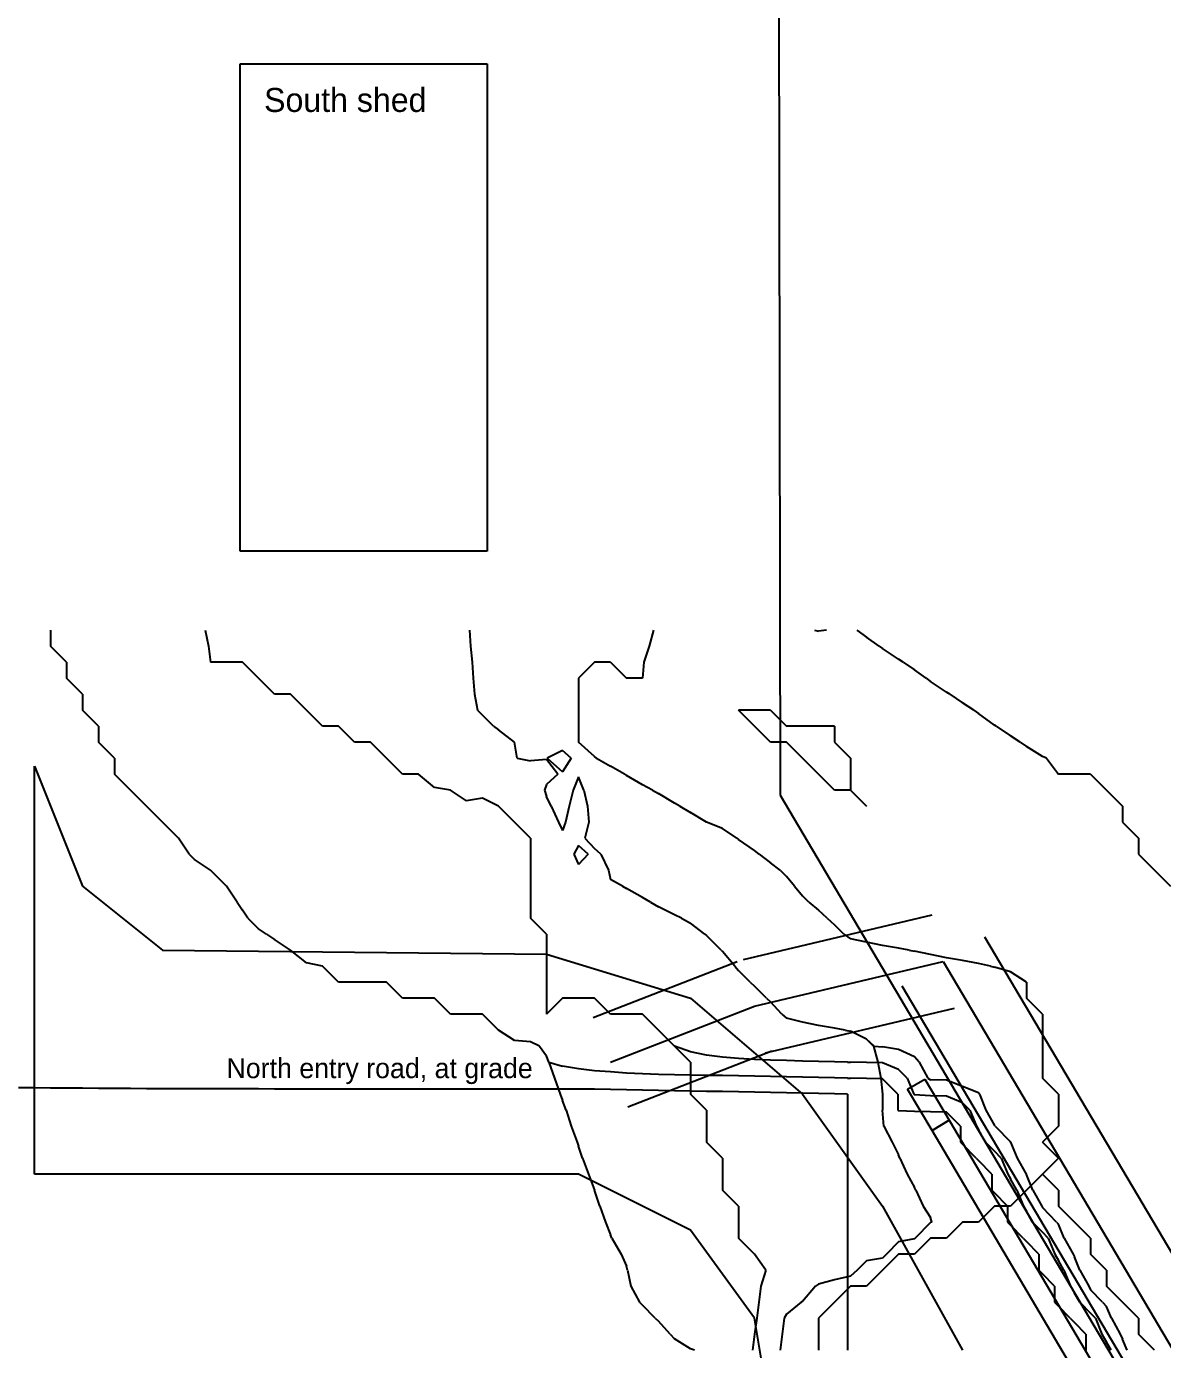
# Model space of a CAD drawing. Header units: feet. Extents: x 70 to 1025, y -1570 to -26.
# Drawn here: x 515 to 657, y -469.9 to -304.5 of the extents above; entities that cross this region are included whole.
import ezdxf

# ---------------------------------------------------------------- set-up
doc = ezdxf.new("R2010")
doc.units = ezdxf.units.FT
for name, color, linetype in [('BLDG-EXIST', 8, 'CONTINUOUS'), ('GRADE-FINISHED', 5, 'CONTINUOUS'), ('PROPERTY', 1, 'CONTINUOUS'), ('ROAD', 252, 'CONTINUOUS'), ('TOPO-EXIST', 8, 'CONTINUOUS'), ('WALL-ECOBLOCK', 6, 'CONTINUOUS')]:
    doc.layers.add(name, color=color, linetype=linetype)

msp = doc.modelspace()

# ---------------------------------------------------------------- linework, layer by layer
at = {"layer": 'BLDG-EXIST'}
for p, q in [((541.7, -309.2), (572.6, -309.2)), ((541.7, -370.1), (541.7, -309.2)), ((572.6, -309.2), (572.6, -370.1)), ((572.6, -370.1), (541.7, -370.1))]:
    msp.add_line(p, q, dxfattribs=at)
at = {"layer": 'GRADE-FINISHED'}
for p, q in [((518, -380, 2598), (518, -382, 2598)), ((537.316, -380, 2599), (537.761, -382, 2599)), ((570.375, -380, 2600), (570.5, -382, 2600)), ((593.368, -380, 2601), (592.833, -382, 2601)), ((613.5, -380, 2601), (614, -380.111, 2601)), ((615, -380, 2601), (614, -380.111, 2601)), ((618.8, -380, 2601), (620, -380.857, 2601)), ((518, -382, 2598), (518, -382, 2598)), ((520, -384, 2598), (518, -382, 2598)), ((537.761, -382, 2599), (538, -384, 2599)), ((570.5, -382, 2600), (570.706, -384, 2600)), ((592.833, -382, 2601), (592.182, -384, 2601)), ((621.6, -382, 2601), (620, -380.857, 2601)), ((621.6, -382, 2601), (622, -382.267, 2601)), ((624, -383.6, 2601), (622, -382.267, 2601)), ((624.6, -384, 2601), (624, -383.6, 2601)), ((520, -384, 2598), (520, -386, 2598)), ((538, -384, 2599), (538, -384, 2599)), ((540, -384, 2599), (538, -384, 2599)), ((542, -384, 2599), (540, -384, 2599)), ((544, -386, 2599), (542, -384, 2599)), ((570.706, -384, 2600), (570.824, -386, 2600)), ((586, -384, 2601), (584, -386, 2601)), ((586, -384, 2601), (586, -384, 2601)), ((588, -384, 2601), (586, -384, 2601)), ((588, -384, 2601), (588, -384, 2601)), ((588, -384, 2601), (590, -386, 2601)), ((592.182, -384, 2601), (592, -386, 2601)), ((624.6, -384, 2601), (626, -384.933, 2601)), ((627.455, -386, 2601), (626, -384.933, 2601)), ((520, -386, 2598), (520, -386, 2598)), ((522, -388, 2598), (520, -386, 2598)), ((544, -386, 2599), (544, -386, 2599)), ((546, -388, 2599), (544, -386, 2599)), ((570.824, -386, 2600), (571, -388, 2600)), ((584, -386, 2601), (584, -386, 2601)), ((584, -386, 2601), (584, -388, 2601)), ((592, -386, 2601), (590, -386, 2601)), ((627.455, -386, 2601), (628, -386.4, 2601)), ((630, -387.733, 2601), (628, -386.4, 2601)), ((522, -388, 2598), (522, -390, 2598)), ((546, -388, 2599), (546, -388, 2599)), ((548, -388, 2599), (546, -388, 2599)), ((550, -390, 2599), (548, -388, 2599)), ((571, -388, 2600), (571.385, -390, 2600)), ((584, -388, 2601), (584, -390, 2601)), ((630.4, -388, 2601), (630, -387.733, 2601)), ((630.4, -388, 2601), (632, -389.067, 2601)), ((522, -390, 2598), (522, -390, 2598)), ((524, -392, 2598), (522, -390, 2598)), ((550, -390, 2599), (550, -390, 2599)), ((552, -392, 2599), (550, -390, 2599)), ((571.385, -390, 2600), (572, -390.615, 2600)), ((584, -390, 2601), (584, -392, 2601)), ((604, -390, 2602), (604, -390, 2602)), ((606, -390, 2602), (604, -390, 2602)), ((604, -390, 2602), (604, -390, 2602)), ((606, -392, 2602), (604, -390, 2602)), ((608, -390, 2602), (606, -390, 2602)), ((608, -390, 2602), (608, -390, 2602)), ((608, -390, 2602), (610, -392, 2602)), ((633.4, -390, 2601), (632, -389.067, 2601)), ((633.4, -390, 2601), (634, -390.4, 2601)), ((524, -392, 2598), (524, -394, 2598)), ((552, -392, 2599), (552, -392, 2599)), ((554, -392, 2599), (552, -392, 2599)), ((556, -394, 2599), (554, -392, 2599)), ((573.385, -392, 2600), (572, -390.615, 2600)), ((573.385, -392, 2600), (574, -392.444, 2600)), ((584, -392, 2601), (584, -394, 2601)), ((606, -392, 2602), (606, -392, 2602)), ((608, -394, 2602), (606, -392, 2602)), ((612, -392, 2602), (610, -392, 2602)), ((614, -392, 2602), (612, -392, 2602)), ((616, -392, 2602), (614, -392, 2602)), ((616, -392, 2602), (616, -392, 2602)), ((616, -392, 2602), (616, -394, 2602)), ((636, -391.857, 2601), (634, -390.4, 2601)), ((636.2, -392, 2601), (636, -391.857, 2601)), ((636.2, -392, 2601), (638, -393.2, 2601)), ((576, -394, 2600), (574, -392.444, 2600)), ((639.2, -394, 2601), (638, -393.2, 2601)), ((524, -394, 2598), (524, -394, 2598)), ((526, -396, 2598), (524, -394, 2598)), ((556, -394, 2599), (556, -394, 2599)), ((558, -394, 2599), (556, -394, 2599)), ((560, -396, 2599), (558, -394, 2599)), ((576, -394, 2600), (576, -394, 2600)), ((576.333, -396, 2600), (576, -394, 2600)), ((582, -395.017, 2600), (580.067, -396, 2600)), ((583.094, -396, 2600), (582, -395.017, 2600)), ((584, -394, 2601), (584, -394, 2601)), ((586, -395.778, 2601), (584, -394, 2601)), ((608, -394, 2602), (608, -394, 2602)), ((610, -394, 2602), (608, -394, 2602)), ((612, -396, 2602), (610, -394, 2602)), ((616, -394, 2602), (618, -396, 2602)), ((639.2, -394, 2601), (640, -394.533, 2601)), ((642, -395.8, 2601), (640, -394.533, 2601)), ((526, -396, 2598), (526, -398, 2598)), ((560, -396, 2599), (560, -396, 2599)), ((562, -398, 2599), (560, -396, 2599)), ((576.333, -396, 2600), (578, -396.308, 2600)), ((580, -396.148, 2600), (578, -396.308, 2600)), ((581.429, -398, 2600), (580, -396.148, 2600)), ((580.067, -396, 2600), (582, -397.706, 2600)), ((583.094, -396, 2600), (582, -397.706, 2600)), ((586.25, -396, 2601), (586, -395.778, 2601)), ((586.25, -396, 2601), (588, -397, 2601)), ((612, -396, 2602), (612, -396, 2602)), ((614, -398, 2602), (612, -396, 2602)), ((618, -396, 2602), (618, -396, 2602)), ((618, -396, 2602), (618, -398, 2602)), ((642.5, -396, 2601), (642, -395.8, 2601)), ((642.5, -396, 2601), (644, -398, 2601)), ((526, -398, 2598), (526, -398, 2598)), ((528, -400, 2598), (526, -398, 2598)), ((562, -398, 2599), (562, -398, 2599)), ((564, -398, 2599), (562, -398, 2599)), ((566, -399.667, 2599), (564, -398, 2599)), ((581.429, -398, 2600), (580, -399.282, 2600)), ((584, -398.341, 2600), (583.333, -400, 2600)), ((584.648, -400, 2600), (584, -398.341, 2600)), ((589.75, -398, 2601), (588, -397, 2601)), ((589.75, -398, 2601), (590, -398.143, 2601)), ((592, -399.333, 2601), (590, -398.143, 2601)), ((614, -398, 2602), (614, -398, 2602)), ((616, -400, 2602), (614, -398, 2602)), ((618, -398, 2602), (618, -400, 2602)), ((646, -398, 2601), (644, -398, 2601)), ((648, -398, 2601), (646, -398, 2601)), ((648, -398, 2601), (648, -398, 2601)), ((648, -398, 2601), (650, -400, 2601)), ((528, -400, 2598), (528, -400, 2598)), ((530, -402, 2598), (528, -400, 2598)), ((568, -400, 2599), (566, -399.667, 2599)), ((568, -400, 2599), (568, -400, 2599)), ((570, -401.333, 2599), (568, -400, 2599)), ((580, -399.282, 2600), (579.754, -400, 2600)), ((579.754, -400, 2600), (580, -400.8, 2600)), ((583.333, -400, 2600), (582.822, -402, 2600)), ((584.648, -400, 2600), (585.143, -402, 2600)), ((593.25, -400, 2601), (592, -399.333, 2601)), ((593.25, -400, 2601), (594, -400.429, 2601)), ((616, -400, 2602), (616, -400, 2602)), ((618, -400, 2602), (616, -400, 2602)), ((618, -400, 2602), (620, -402, 2602)), ((620, -402, 2602), (618, -400, 2602)), ((650, -400, 2601), (650, -400, 2601)), ((650, -400, 2601), (652, -402, 2601)), ((572, -401, 2599), (570, -401.333, 2599)), ((574, -402, 2599), (572, -401, 2599)), ((580.568, -402, 2600), (580, -400.8, 2600)), ((596, -401.6, 2601), (594, -400.429, 2601)), ((596.667, -402, 2601), (596, -401.6, 2601)), ((530, -402, 2598), (530, -402, 2598)), ((532, -404, 2598), (530, -402, 2598)), ((574, -402, 2599), (574, -402, 2599)), ((576, -404, 2599), (574, -402, 2599)), ((580.568, -402, 2600), (581.514, -404, 2600)), ((582.822, -402, 2600), (582.383, -404, 2600)), ((585.143, -402, 2600), (585.288, -404, 2600)), ((596.667, -402, 2601), (598, -402.8, 2601)), ((600, -404, 2601), (598, -402.8, 2601)), ((620, -402, 2602), (620, -402, 2602)), ((620, -402, 2602), (620, -402, 2602)), ((620, -402, 2602), (620, -402, 2602)), ((652, -402, 2601), (652, -402, 2601)), ((652, -402, 2601), (652, -404, 2601)), ((532, -404, 2598), (532, -404, 2598)), ((534, -406, 2598), (532, -404, 2598)), ((576, -404, 2599), (576, -404, 2599)), ((578, -406, 2599), (576, -404, 2599)), ((581.514, -404, 2600), (582, -405.029, 2600)), ((582.383, -404, 2600), (582, -405.029, 2600)), ((585.288, -404, 2600), (584.8, -406, 2600)), ((600, -404, 2601), (600, -404, 2601)), ((602, -404.8, 2601), (600, -404, 2601)), ((603.8, -406, 2601), (602, -404.8, 2601)), ((652, -404, 2601), (654, -406, 2601)), ((534, -406, 2598), (534, -406, 2598)), ((535.333, -408, 2598), (534, -406, 2598)), ((578, -406, 2599), (578, -408, 2599)), ((584, -406.9, 2600), (583.397, -408, 2600)), ((585.189, -408, 2600), (584, -406.9, 2600)), ((584.8, -406, 2600), (586, -407.286, 2600)), ((603.8, -406, 2601), (604, -406.143, 2601)), ((606, -407.538, 2601), (604, -406.143, 2601)), ((654, -406, 2601), (654, -406, 2601)), ((654, -406, 2601), (654, -408, 2601)), ((535.333, -408, 2598), (536, -408.667, 2598)), ((578, -408, 2599), (578, -410, 2599)), ((583.397, -408, 2600), (584, -409.294, 2600)), ((585.189, -408, 2600), (584, -409.294, 2600)), ((586.811, -408, 2600), (586, -407.286, 2600)), ((586.811, -408, 2600), (587.75, -410, 2600)), ((606.6, -408, 2601), (606, -407.538, 2601)), ((606.6, -408, 2601), (608, -409.077, 2601)), ((654, -408, 2601), (656, -410, 2601)), ((538, -410, 2598), (536, -408.667, 2598)), ((538, -410, 2598), (538, -410, 2598)), ((540, -412, 2598), (538, -410, 2598)), ((578, -410, 2599), (578, -412, 2599)), ((587.75, -410, 2600), (588, -411.143, 2600)), ((609.2, -410, 2601), (608, -409.077, 2601)), ((609.2, -410, 2601), (610, -410.8, 2601)), ((656, -410, 2601), (656, -410, 2601)), ((656, -410, 2601), (658, -412, 2601)), ((589.5, -412, 2600), (588, -411.143, 2600)), ((611, -412, 2601), (610, -410.8, 2601)), ((540, -412, 2598), (540, -412, 2598)), ((541.333, -414, 2598), (540, -412, 2598)), ((578, -412, 2599), (578, -414, 2599)), ((589.5, -412, 2600), (590, -412.286, 2600)), ((592, -413.429, 2600), (590, -412.286, 2600)), ((593, -414, 2600), (592, -413.429, 2600)), ((611, -412, 2601), (612, -413.2, 2601)), ((612.8, -414, 2601), (612, -413.2, 2601)), ((541.333, -414, 2598), (542, -415, 2598)), ((542.667, -416, 2598), (542, -415, 2598)), ((578, -414, 2599), (578, -416, 2599)), ((593, -414, 2600), (594, -414.571, 2600)), ((596, -415.6, 2600), (594, -414.571, 2600)), ((612.8, -414, 2601), (614, -415, 2601)), ((615.091, -416, 2601), (614, -415, 2601)), ((542.667, -416, 2598), (544, -417.333, 2598)), ((578, -416, 2599), (578, -416, 2599)), ((580, -418, 2599), (578, -416, 2599)), ((596.857, -416, 2600), (596, -415.6, 2600)), ((596.857, -416, 2600), (598, -416.615, 2600)), ((599.8, -418, 2600), (598, -416.615, 2600)), ((615.091, -416, 2601), (616, -416.833, 2601)), ((617.167, -418, 2601), (616, -416.833, 2601)), ((545, -418, 2598), (544, -417.333, 2598)), ((545, -418, 2598), (546, -418.667, 2598)), ((580, -418, 2599), (580, -420, 2599)), ((599.8, -418, 2600), (600, -418.154, 2600)), ((601.846, -420, 2600), (600, -418.154, 2600)), ((617.167, -418, 2601), (618, -418.588, 2601)), ((548, -420, 2598), (546, -418.667, 2598)), ((548, -420, 2598), (548, -420, 2598)), ((550, -421.6, 2598), (548, -420, 2598)), ((580, -420, 2599), (580, -422, 2599)), ((601.846, -420, 2600), (602, -420.182, 2600)), ((620, -419, 2601), (618, -418.588, 2601)), ((622, -419.412, 2601), (620, -419, 2601)), ((624, -419.765, 2601), (622, -419.412, 2601)), ((625.333, -420, 2601), (624, -419.765, 2601)), ((625.333, -420, 2601), (626, -420.118, 2601)), ((628, -420.556, 2601), (626, -420.118, 2601)), ((552, -422, 2598), (550, -421.6, 2598)), ((603.538, -422, 2600), (602, -420.182, 2600)), ((630, -420.941, 2601), (628, -420.556, 2601)), ((632, -421.294, 2601), (630, -420.941, 2601)), ((634, -421.667, 2601), (632, -421.294, 2601)), ((635.5, -422, 2601), (634, -421.667, 2601)), ((552, -422, 2598), (552, -422, 2598)), ((554, -424, 2598), (552, -422, 2598)), ((580, -422, 2599), (580, -424, 2599)), ((603.538, -422, 2600), (604, -422.545, 2600)), ((605.455, -424, 2600), (604, -422.545, 2600)), ((635.5, -422, 2601), (636, -422.111, 2601)), ((638, -422.727, 2601), (636, -422.111, 2601)), ((640, -424, 2601), (638, -422.727, 2601)), ((554, -424, 2598), (554, -424, 2598)), ((556, -424, 2598), (554, -424, 2598)), ((558, -424, 2598), (556, -424, 2598)), ((560, -424, 2598), (558, -424, 2598)), ((562, -426, 2598), (560, -424, 2598)), ((580, -424, 2599), (580, -426, 2599)), ((605.455, -424, 2600), (606, -424.5, 2600)), ((607.5, -426, 2600), (606, -424.5, 2600)), ((640, -424, 2601), (640, -426, 2601)), ((562, -426, 2598), (562, -426, 2598)), ((564, -426, 2598), (562, -426, 2598)), ((566, -426, 2598), (564, -426, 2598)), ((568, -428, 2598), (566, -426, 2598)), ((580, -426, 2599), (580, -428, 2599)), ((582, -426, 2599), (580, -428, 2599)), ((584, -426, 2599), (582, -426, 2599)), ((586, -426, 2599), (584, -426, 2599)), ((588, -428, 2599), (586, -426, 2599)), ((607.5, -426, 2600), (608, -426.462, 2600)), ((609.429, -428, 2600), (608, -426.462, 2600)), ((640, -426, 2601), (640, -426, 2601)), ((642, -428, 2601), (640, -426, 2601)), ((568, -428, 2598), (568, -428, 2598)), ((570, -428, 2598), (568, -428, 2598)), ((572, -428, 2598), (570, -428, 2598)), ((574, -430, 2598), (572, -428, 2598)), ((580, -428, 2599), (580, -428, 2599)), ((580, -428, 2599), (580, -428, 2599)), ((588, -428, 2599), (588, -428, 2599)), ((590, -428, 2599), (588, -428, 2599)), ((592, -428, 2599), (590, -428, 2599)), ((594, -430, 2599), (592, -428, 2599)), ((609.429, -428, 2600), (610, -428.5, 2600)), ((642, -428, 2601), (642, -430, 2601)), ((574, -430, 2598), (574, -430, 2598)), ((576, -431.273, 2598), (574, -430, 2598)), ((594, -430, 2599), (594, -430, 2599)), ((596, -432, 2599), (594, -430, 2599)), ((612, -429, 2600), (610, -428.5, 2600)), ((614, -429.412, 2600), (612, -429, 2600)), ((616, -429.765, 2600), (614, -429.412, 2600)), ((617.333, -430, 2600), (616, -429.765, 2600)), ((617.333, -430, 2600), (618, -430.133, 2600)), ((642, -430, 2601), (642, -432, 2601)), ((578, -431.467, 2598), (576, -431.273, 2598)), ((579.143, -432, 2598), (578, -431.467, 2598)), ((620, -431.111, 2600), (618, -430.133, 2600)), ((620.956, -432, 2600), (620, -431.111, 2600)), ((579.143, -432, 2598), (580, -433.2, 2598)), ((580.308, -434, 2598), (580, -433.2, 2598)), ((596, -432, 2599), (596, -432, 2599)), ((598, -432.718, 2599), (596, -432, 2599)), ((600, -433.11, 2599), (598, -432.718, 2599)), ((602, -433.37, 2599), (600, -433.11, 2599)), ((604, -433.535, 2599), (602, -433.37, 2599)), ((620.956, -432, 2600), (622, -432.087, 2600)), ((624, -432.433, 2600), (622, -432.087, 2600)), ((626, -433.323, 2600), (624, -432.433, 2600)), ((626.571, -434, 2600), (626, -433.323, 2600)), ((642, -432, 2601), (642, -434, 2601)), ((580.308, -434, 2598), (582, -434.512, 2598)), ((584, -434.837, 2598), (582, -434.512, 2598)), ((586, -435.065, 2598), (584, -434.837, 2598)), ((606, -433.666, 2599), (604, -433.535, 2599)), ((608, -433.749, 2599), (606, -433.666, 2599)), ((610, -433.806, 2599), (608, -433.749, 2599)), ((612, -433.858, 2599), (610, -433.806, 2599)), ((614, -433.91, 2599), (612, -433.858, 2599)), ((616, -433.96, 2599), (614, -433.91, 2599)), ((617.635, -434, 2599), (616, -433.96, 2599)), ((617.635, -434, 2599), (618, -434.007, 2599)), ((620, -434.047, 2599), (618, -434.007, 2599)), ((622, -434.087, 2599), (620, -434.047, 2599)), ((624, -434.916, 2599), (622, -434.087, 2599)), ((625.084, -436, 2599), (624, -434.916, 2599)), ((626.571, -434, 2600), (627.679, -436, 2600)), ((642, -434, 2601), (642, -436, 2601)), ((588, -435.227, 2598), (586, -435.065, 2598)), ((590, -435.362, 2598), (588, -435.227, 2598)), ((592, -435.469, 2598), (590, -435.362, 2598)), ((594, -435.527, 2598), (592, -435.469, 2598)), ((596, -435.567, 2598), (594, -435.527, 2598)), ((598, -435.607, 2598), (596, -435.567, 2598)), ((600, -435.647, 2598), (598, -435.607, 2598)), ((602, -435.687, 2598), (600, -435.647, 2598)), ((604, -435.727, 2598), (602, -435.687, 2598)), ((606, -435.767, 2598), (604, -435.727, 2598)), ((608, -435.807, 2598), (606, -435.767, 2598)), ((610, -435.847, 2598), (608, -435.807, 2598)), ((612, -435.887, 2598), (610, -435.847, 2598)), ((614, -435.927, 2598), (612, -435.887, 2598)), ((616, -435.967, 2598), (614, -435.927, 2598)), ((617.635, -436, 2598), (616, -435.967, 2598)), ((617.635, -436, 2598), (618, -436.007, 2598)), ((620, -436.047, 2598), (618, -436.007, 2598)), ((622, -436.087, 2598), (620, -436.047, 2598)), ((623.913, -438, 2598), (622, -436.087, 2598)), ((625.084, -436, 2599), (625.913, -438, 2599)), ((627.679, -436, 2600), (628, -436.207, 2600)), ((630, -436.247, 2600), (628, -436.207, 2600)), ((632, -437.039, 2600), (630, -436.247, 2600)), ((642, -436, 2601), (642, -436, 2601)), ((644, -438, 2601), (642, -436, 2601)), ((516, -437.211, 2597), (514, -437.191, 2597)), ((518, -437.23, 2597), (516, -437.211, 2597)), ((520, -437.248, 2597), (518, -437.23, 2597)), ((522, -437.265, 2597), (520, -437.248, 2597)), ((524, -437.29, 2597), (522, -437.265, 2597)), ((526, -437.305, 2597), (524, -437.29, 2597)), ((528, -437.313, 2597), (526, -437.305, 2597)), ((530, -437.327, 2597), (528, -437.313, 2597)), ((532, -437.334, 2597), (530, -437.327, 2597)), ((534, -437.341, 2597), (532, -437.334, 2597)), ((536, -437.354, 2597), (534, -437.341, 2597)), ((538, -437.354, 2597), (536, -437.354, 2597)), ((540, -437.354, 2597), (538, -437.354, 2597)), ((542, -437.354, 2597), (540, -437.354, 2597)), ((544, -437.354, 2597), (542, -437.354, 2597)), ((546, -437.361, 2597), (544, -437.354, 2597)), ((548, -437.361, 2597), (546, -437.361, 2597)), ((550, -437.361, 2597), (548, -437.361, 2597)), ((552, -437.361, 2597), (550, -437.361, 2597)), ((554, -437.361, 2597), (552, -437.361, 2597)), ((556, -437.361, 2597), (554, -437.361, 2597)), ((558, -437.361, 2597), (556, -437.361, 2597)), ((560, -437.361, 2597), (558, -437.361, 2597)), ((562, -437.361, 2597), (560, -437.361, 2597)), ((564, -437.361, 2597), (562, -437.361, 2597)), ((566, -437.361, 2597), (564, -437.361, 2597)), ((568, -437.361, 2597), (566, -437.361, 2597)), ((570, -437.361, 2597), (568, -437.361, 2597)), ((572, -437.361, 2597), (570, -437.361, 2597)), ((574, -437.361, 2597), (572, -437.361, 2597)), ((576, -437.361, 2597), (574, -437.361, 2597)), ((578, -437.361, 2597), (576, -437.361, 2597)), ((580, -437.361, 2597), (578, -437.361, 2597)), ((582, -437.361, 2597), (580, -437.361, 2597)), ((584, -437.361, 2597), (582, -437.361, 2597)), ((586, -437.367, 2597), (584, -437.361, 2597)), ((588, -437.407, 2597), (586, -437.367, 2597)), ((590, -437.447, 2597), (588, -437.407, 2597)), ((592, -437.487, 2597), (590, -437.447, 2597)), ((594, -437.527, 2597), (592, -437.487, 2597)), ((596, -437.567, 2597), (594, -437.527, 2597)), ((598, -437.607, 2597), (596, -437.567, 2597)), ((600, -437.647, 2597), (598, -437.607, 2597)), ((602, -437.687, 2597), (600, -437.647, 2597)), ((604, -437.727, 2597), (602, -437.687, 2597)), ((606, -437.767, 2597), (604, -437.727, 2597)), ((608, -437.807, 2597), (606, -437.767, 2597)), ((610, -437.847, 2597), (608, -437.807, 2597)), ((612, -437.887, 2597), (610, -437.847, 2597)), ((614, -437.927, 2597), (612, -437.887, 2597)), ((616, -437.967, 2597), (614, -437.927, 2597)), ((617.635, -438, 2597), (616, -437.967, 2597)), ((617.635, -438, 2597), (617.635, -440, 2597)), ((623.913, -438, 2598), (623.913, -440, 2598)), ((625.913, -438, 2599), (626, -438.091, 2599)), ((628, -438.207, 2599), (626, -438.091, 2599)), ((630, -438.247, 2599), (628, -438.207, 2599)), ((632, -439.076, 2599), (630, -438.247, 2599)), ((634, -437.852, 2600), (632, -437.039, 2600)), ((634.13, -438, 2600), (634, -437.852, 2600)), ((634.13, -438, 2600), (634.924, -440, 2600)), ((644, -438, 2601), (644, -440, 2601)), ((617.635, -440, 2597), (617.635, -442, 2597)), ((623.913, -440, 2598), (624, -440.089, 2598)), ((632.924, -440, 2599), (632, -439.076, 2599)), ((632.924, -440, 2599), (633.753, -442, 2599)), ((634.924, -440, 2600), (636, -441.901, 2600)), ((644, -440, 2601), (644, -442, 2601)), ((626, -440.167, 2598), (624, -440.089, 2598)), ((628, -440.207, 2598), (626, -440.167, 2598)), ((630, -440.247, 2598), (628, -440.207, 2598)), ((631.753, -442, 2598), (630, -440.247, 2598)), ((617.635, -442, 2597), (617.635, -444, 2597)), ((631.753, -442, 2598), (631.753, -444, 2598)), ((633.753, -442, 2599), (634, -442.437, 2599)), ((634.884, -444, 2599), (634, -442.437, 2599)), ((636.067, -442, 2600), (636, -441.901, 2600)), ((636.067, -442, 2600), (638, -443.98, 2600)), ((644, -442, 2601), (642, -444, 2601)), ((617.635, -444, 2597), (617.635, -446, 2597)), ((631.753, -444, 2598), (632, -444.252, 2598)), ((633.713, -446, 2598), (632, -444.252, 2598)), ((634.884, -444, 2599), (636, -445.138, 2599)), ((638.017, -444, 2600), (638, -443.98, 2600)), ((638.017, -444, 2600), (638.844, -446, 2600)), ((642, -444, 2601), (642, -444, 2601)), ((642, -444, 2601), (642, -444, 2601)), ((644, -446, 2601), (642, -444, 2601)), ((617.635, -446, 2597), (617.635, -448, 2597)), ((633.713, -446, 2598), (634, -446.293, 2598)), ((635.673, -448, 2598), (634, -446.293, 2598)), ((636.844, -446, 2599), (636, -445.138, 2599)), ((636.844, -446, 2599), (637.673, -448, 2599)), ((638.844, -446, 2600), (639.972, -448, 2600)), ((644, -446, 2601), (642, -448, 2601)), ((617.635, -448, 2597), (617.635, -450, 2597)), ((635.673, -448, 2598), (635.673, -450, 2598)), ((637.673, -448, 2599), (638, -448.578, 2599)), ((639.972, -448, 2600), (640, -448.058, 2600)), ((640.804, -450, 2600), (640, -448.058, 2600)), ((642, -448, 2601), (642, -448, 2601)), ((642, -448, 2601), (642, -448, 2601)), ((644, -450, 2601), (642, -448, 2601)), ((638.804, -450, 2599), (638, -448.578, 2599)), ((617.635, -450, 2597), (617.635, -452, 2597)), ((635.673, -450, 2598), (636, -450.334, 2598)), ((637.633, -452, 2598), (636, -450.334, 2598)), ((638.804, -450, 2599), (639.633, -452, 2599)), ((640.804, -450, 2600), (641.924, -452, 2600)), ((644, -450, 2601), (644, -452, 2601)), ((617.635, -452, 2597), (617.635, -454, 2597)), ((637.633, -452, 2598), (637.633, -454, 2598)), ((639.633, -452, 2599), (640, -452.649, 2599)), ((640.764, -454, 2599), (640, -452.649, 2599)), ((641.924, -452, 2600), (642, -452.155, 2600)), ((643.76, -454, 2600), (642, -452.155, 2600)), ((644, -452, 2601), (644, -452, 2601)), ((646, -454, 2601), (644, -452, 2601)), ((617.635, -454, 2597), (617.635, -456, 2597)), ((637.633, -454, 2598), (638, -454.375, 2598)), ((639.593, -456, 2598), (638, -454.375, 2598)), ((640.764, -454, 2599), (642, -455.261, 2599)), ((643.76, -454, 2600), (644, -454.251, 2600)), ((644.724, -456, 2600), (644, -454.251, 2600)), ((646, -454, 2601), (646, -454, 2601)), ((648, -456, 2601), (646, -454, 2601)), ((617.635, -456, 2597), (617.635, -458, 2597)), ((639.593, -456, 2598), (640, -456.416, 2598)), ((641.553, -458, 2598), (640, -456.416, 2598)), ((642.724, -456, 2599), (642, -455.261, 2599)), ((642.724, -456, 2599), (643.553, -458, 2599)), ((644.724, -456, 2600), (645.83, -458, 2600)), ((648, -456, 2601), (648, -458, 2601)), ((617.635, -458, 2597), (617.635, -460, 2597)), ((641.553, -458, 2598), (641.553, -460, 2598)), ((643.553, -458, 2599), (644, -458.791, 2599)), ((645.83, -458, 2600), (646, -458.348, 2600)), ((648, -458, 2601), (648, -458, 2601)), ((650, -460, 2601), (648, -458, 2601)), ((644.684, -460, 2599), (644, -458.791, 2599)), ((646.684, -460, 2600), (646, -458.348, 2600)), ((617.635, -460, 2597), (617.635, -462, 2597)), ((641.553, -460, 2598), (642, -460.456, 2598)), ((643.513, -462, 2598), (642, -460.456, 2598)), ((644.684, -460, 2599), (645.513, -462, 2599)), ((646.684, -460, 2600), (647.783, -462, 2600)), ((650, -460, 2601), (650, -462, 2601)), ((617.635, -462, 2597), (617.635, -464, 2597)), ((643.513, -462, 2598), (643.513, -464, 2598)), ((645.513, -462, 2599), (646, -462.861, 2599)), ((646.644, -464, 2599), (646, -462.861, 2599)), ((647.783, -462, 2600), (648, -462.445, 2600)), ((649.484, -464, 2600), (648, -462.445, 2600)), ((650, -462, 2601), (650, -462, 2601)), ((652, -464, 2601), (650, -462, 2601)), ((617.635, -464, 2597), (617.635, -466, 2597)), ((643.513, -464, 2598), (644, -464.497, 2598)), ((645.473, -466, 2598), (644, -464.497, 2598)), ((646.644, -464, 2599), (648, -465.383, 2599)), ((649.484, -464, 2600), (650, -464.541, 2600)), ((650.604, -466, 2600), (650, -464.541, 2600)), ((652, -464, 2601), (652, -464, 2601)), ((654, -466, 2601), (652, -464, 2601)), ((617.635, -466, 2597), (617.635, -468, 2597)), ((645.473, -466, 2598), (646, -466.538, 2598)), ((648.604, -466, 2599), (648, -465.383, 2599)), ((648.604, -466, 2599), (649.433, -468, 2599)), ((650.604, -466, 2600), (651.689, -468, 2600)), ((654, -466, 2601), (654, -468, 2601)), ((617.635, -468, 2597), (617.635, -470, 2597)), ((647.433, -468, 2598), (646, -466.538, 2598)), ((647.433, -468, 2598), (647.433, -470, 2598)), ((649.433, -468, 2599), (650, -469.003, 2599)), ((651.689, -468, 2600), (652, -468.638, 2600)), ((654, -468, 2601), (654, -468, 2601)), ((656, -470, 2601), (654, -468, 2601)), ((650.564, -470, 2599), (650, -469.003, 2599)), ((652.564, -470, 2600), (652, -468.638, 2600))]:
    msp.add_line(p, q, dxfattribs=at)
at = {"layer": 'PROPERTY'}
for p, q in [((608.7, -54.6), (609.2, -400.6)), ((609.2, -400.6), (1025.3, -1104.3))]:
    msp.add_line(p, q, dxfattribs=at)
at = {"layer": 'ROAD'}
for p, q in [((516, -397), (522, -412)), ((516, -448), (516, -397)), ((522, -412), (532, -420)), ((604.615, -421.162), (628.215, -415.562)), ((634.765, -418.347), (761.865, -633.347)), ((532, -420), (580, -420.5)), ((580, -420.5), (598, -426)), ((585.825, -428.408), (603.825, -421.408)), ((606, -427), (629.6, -421.4)), ((629.6, -421.4), (756.7, -636.4)), ((624.435, -424.453), (751.535, -639.453)), ((598, -426), (612, -438)), ((588, -434), (606, -427)), ((607.385, -432.838), (630.985, -427.238)), ((590.175, -439.592), (608.175, -432.592)), ((612, -438), (622, -452)), ((584, -448), (516, -448)), ((598, -455), (584, -448)), ((622, -452), (632, -470)), ((606, -466), (598, -455)), ((608, -478), (606, -466))]:
    msp.add_line(p, q, dxfattribs=at)
at = {"layer": 'TOPO-EXIST'}
for p, q in [((518, -380, 2598), (518, -382, 2598)), ((537.316, -380, 2599), (537.761, -382, 2599)), ((570.375, -380, 2600), (570.5, -382, 2600)), ((593.368, -380, 2601), (592.833, -382, 2601)), ((613.5, -380, 2601), (614, -380.111, 2601)), ((615, -380, 2601), (614, -380.111, 2601)), ((618.8, -380, 2601), (620, -380.857, 2601)), ((518, -382, 2598), (518, -382, 2598)), ((520, -384, 2598), (518, -382, 2598)), ((537.761, -382, 2599), (538, -384, 2599)), ((570.5, -382, 2600), (570.706, -384, 2600)), ((592.833, -382, 2601), (592.182, -384, 2601)), ((621.6, -382, 2601), (620, -380.857, 2601)), ((621.6, -382, 2601), (622, -382.267, 2601)), ((624, -383.6, 2601), (622, -382.267, 2601)), ((624.6, -384, 2601), (624, -383.6, 2601)), ((520, -384, 2598), (520, -386, 2598)), ((538, -384, 2599), (538, -384, 2599)), ((540, -384, 2599), (538, -384, 2599)), ((542, -384, 2599), (540, -384, 2599)), ((544, -386, 2599), (542, -384, 2599)), ((570.706, -384, 2600), (570.824, -386, 2600)), ((586, -384, 2601), (584, -386, 2601)), ((586, -384, 2601), (586, -384, 2601)), ((588, -384, 2601), (586, -384, 2601)), ((588, -384, 2601), (588, -384, 2601)), ((588, -384, 2601), (590, -386, 2601)), ((592.182, -384, 2601), (592, -386, 2601)), ((624.6, -384, 2601), (626, -384.933, 2601)), ((627.455, -386, 2601), (626, -384.933, 2601)), ((520, -386, 2598), (520, -386, 2598)), ((522, -388, 2598), (520, -386, 2598)), ((544, -386, 2599), (544, -386, 2599)), ((546, -388, 2599), (544, -386, 2599)), ((570.824, -386, 2600), (571, -388, 2600)), ((584, -386, 2601), (584, -386, 2601)), ((584, -386, 2601), (584, -388, 2601)), ((592, -386, 2601), (590, -386, 2601)), ((627.455, -386, 2601), (628, -386.4, 2601)), ((630, -387.733, 2601), (628, -386.4, 2601)), ((522, -388, 2598), (522, -390, 2598)), ((546, -388, 2599), (546, -388, 2599)), ((548, -388, 2599), (546, -388, 2599)), ((550, -390, 2599), (548, -388, 2599)), ((571, -388, 2600), (571.385, -390, 2600)), ((584, -388, 2601), (584, -390, 2601)), ((630.4, -388, 2601), (630, -387.733, 2601)), ((630.4, -388, 2601), (632, -389.067, 2601)), ((522, -390, 2598), (522, -390, 2598)), ((524, -392, 2598), (522, -390, 2598)), ((550, -390, 2599), (550, -390, 2599)), ((552, -392, 2599), (550, -390, 2599)), ((571.385, -390, 2600), (572, -390.615, 2600)), ((584, -390, 2601), (584, -392, 2601)), ((604, -390, 2602), (604, -390, 2602)), ((606, -390, 2602), (604, -390, 2602)), ((604, -390, 2602), (604, -390, 2602)), ((606, -392, 2602), (604, -390, 2602)), ((608, -390, 2602), (606, -390, 2602)), ((608, -390, 2602), (608, -390, 2602)), ((608, -390, 2602), (610, -392, 2602)), ((633.4, -390, 2601), (632, -389.067, 2601)), ((633.4, -390, 2601), (634, -390.4, 2601)), ((524, -392, 2598), (524, -394, 2598)), ((552, -392, 2599), (552, -392, 2599)), ((554, -392, 2599), (552, -392, 2599)), ((556, -394, 2599), (554, -392, 2599)), ((573.385, -392, 2600), (572, -390.615, 2600)), ((573.385, -392, 2600), (574, -392.444, 2600)), ((584, -392, 2601), (584, -394, 2601)), ((606, -392, 2602), (606, -392, 2602)), ((608, -394, 2602), (606, -392, 2602)), ((612, -392, 2602), (610, -392, 2602)), ((614, -392, 2602), (612, -392, 2602)), ((616, -392, 2602), (614, -392, 2602)), ((616, -392, 2602), (616, -392, 2602)), ((616, -392, 2602), (616, -394, 2602)), ((636, -391.857, 2601), (634, -390.4, 2601)), ((636.2, -392, 2601), (636, -391.857, 2601)), ((636.2, -392, 2601), (638, -393.2, 2601)), ((576, -394, 2600), (574, -392.444, 2600)), ((639.2, -394, 2601), (638, -393.2, 2601)), ((524, -394, 2598), (524, -394, 2598)), ((526, -396, 2598), (524, -394, 2598)), ((556, -394, 2599), (556, -394, 2599)), ((558, -394, 2599), (556, -394, 2599)), ((560, -396, 2599), (558, -394, 2599)), ((576, -394, 2600), (576, -394, 2600)), ((576.333, -396, 2600), (576, -394, 2600)), ((582, -395.017, 2600), (580.067, -396, 2600)), ((583.094, -396, 2600), (582, -395.017, 2600)), ((584, -394, 2601), (584, -394, 2601)), ((586, -395.778, 2601), (584, -394, 2601)), ((608, -394, 2602), (608, -394, 2602)), ((610, -394, 2602), (608, -394, 2602)), ((612, -396, 2602), (610, -394, 2602)), ((616, -394, 2602), (618, -396, 2602)), ((639.2, -394, 2601), (640, -394.533, 2601)), ((642, -395.8, 2601), (640, -394.533, 2601)), ((526, -396, 2598), (526, -398, 2598)), ((560, -396, 2599), (560, -396, 2599)), ((562, -398, 2599), (560, -396, 2599)), ((576.333, -396, 2600), (578, -396.308, 2600)), ((580, -396.148, 2600), (578, -396.308, 2600)), ((581.429, -398, 2600), (580, -396.148, 2600)), ((580.067, -396, 2600), (582, -397.706, 2600)), ((583.094, -396, 2600), (582, -397.706, 2600)), ((586.25, -396, 2601), (586, -395.778, 2601)), ((586.25, -396, 2601), (588, -397, 2601)), ((612, -396, 2602), (612, -396, 2602)), ((614, -398, 2602), (612, -396, 2602)), ((618, -396, 2602), (618, -396, 2602)), ((618, -396, 2602), (618, -398, 2602)), ((642.5, -396, 2601), (642, -395.8, 2601)), ((642.5, -396, 2601), (644, -398, 2601)), ((526, -398, 2598), (526, -398, 2598)), ((528, -400, 2598), (526, -398, 2598)), ((562, -398, 2599), (562, -398, 2599)), ((564, -398, 2599), (562, -398, 2599)), ((566, -399.667, 2599), (564, -398, 2599)), ((581.429, -398, 2600), (580, -399.282, 2600)), ((584, -398.341, 2600), (583.333, -400, 2600)), ((584.648, -400, 2600), (584, -398.341, 2600)), ((589.75, -398, 2601), (588, -397, 2601)), ((589.75, -398, 2601), (590, -398.143, 2601)), ((592, -399.333, 2601), (590, -398.143, 2601)), ((614, -398, 2602), (614, -398, 2602)), ((616, -400, 2602), (614, -398, 2602)), ((618, -398, 2602), (618, -400, 2602)), ((646, -398, 2601), (644, -398, 2601)), ((648, -398, 2601), (646, -398, 2601)), ((648, -398, 2601), (648, -398, 2601)), ((648, -398, 2601), (650, -400, 2601)), ((528, -400, 2598), (528, -400, 2598)), ((530, -402, 2598), (528, -400, 2598)), ((568, -400, 2599), (566, -399.667, 2599)), ((568, -400, 2599), (568, -400, 2599)), ((570, -401.333, 2599), (568, -400, 2599)), ((580, -399.282, 2600), (579.754, -400, 2600)), ((579.754, -400, 2600), (580, -400.8, 2600)), ((583.333, -400, 2600), (582.822, -402, 2600)), ((584.648, -400, 2600), (585.143, -402, 2600)), ((593.25, -400, 2601), (592, -399.333, 2601)), ((593.25, -400, 2601), (594, -400.429, 2601)), ((616, -400, 2602), (616, -400, 2602)), ((618, -400, 2602), (616, -400, 2602)), ((618, -400, 2602), (620, -402, 2602)), ((620, -402, 2602), (618, -400, 2602)), ((650, -400, 2601), (650, -400, 2601)), ((650, -400, 2601), (652, -402, 2601)), ((572, -401, 2599), (570, -401.333, 2599)), ((574, -402, 2599), (572, -401, 2599)), ((580.568, -402, 2600), (580, -400.8, 2600)), ((596, -401.6, 2601), (594, -400.429, 2601)), ((596.667, -402, 2601), (596, -401.6, 2601)), ((530, -402, 2598), (530, -402, 2598)), ((532, -404, 2598), (530, -402, 2598)), ((574, -402, 2599), (574, -402, 2599)), ((576, -404, 2599), (574, -402, 2599)), ((580.568, -402, 2600), (581.514, -404, 2600)), ((582.822, -402, 2600), (582.383, -404, 2600)), ((585.143, -402, 2600), (585.288, -404, 2600)), ((596.667, -402, 2601), (598, -402.8, 2601)), ((600, -404, 2601), (598, -402.8, 2601)), ((620, -402, 2602), (620, -402, 2602)), ((620, -402, 2602), (620, -402, 2602)), ((620, -402, 2602), (620, -402, 2602)), ((652, -402, 2601), (652, -402, 2601)), ((652, -402, 2601), (652, -404, 2601)), ((532, -404, 2598), (532, -404, 2598)), ((534, -406, 2598), (532, -404, 2598)), ((576, -404, 2599), (576, -404, 2599)), ((578, -406, 2599), (576, -404, 2599)), ((581.514, -404, 2600), (582, -405.029, 2600)), ((582.383, -404, 2600), (582, -405.029, 2600)), ((585.288, -404, 2600), (584.8, -406, 2600)), ((600, -404, 2601), (600, -404, 2601)), ((602, -404.8, 2601), (600, -404, 2601)), ((603.8, -406, 2601), (602, -404.8, 2601)), ((652, -404, 2601), (654, -406, 2601)), ((534, -406, 2598), (534, -406, 2598)), ((535.333, -408, 2598), (534, -406, 2598)), ((578, -406, 2599), (578, -408, 2599)), ((584, -406.9, 2600), (583.397, -408, 2600)), ((585.189, -408, 2600), (584, -406.9, 2600)), ((584.8, -406, 2600), (586, -407.286, 2600)), ((603.8, -406, 2601), (604, -406.143, 2601)), ((606, -407.538, 2601), (604, -406.143, 2601)), ((654, -406, 2601), (654, -406, 2601)), ((654, -406, 2601), (654, -408, 2601)), ((535.333, -408, 2598), (536, -408.667, 2598)), ((578, -408, 2599), (578, -410, 2599)), ((583.397, -408, 2600), (584, -409.294, 2600)), ((585.189, -408, 2600), (584, -409.294, 2600)), ((586.811, -408, 2600), (586, -407.286, 2600)), ((586.811, -408, 2600), (587.75, -410, 2600)), ((606.6, -408, 2601), (606, -407.538, 2601)), ((606.6, -408, 2601), (608, -409.077, 2601)), ((654, -408, 2601), (656, -410, 2601)), ((538, -410, 2598), (536, -408.667, 2598)), ((538, -410, 2598), (538, -410, 2598)), ((540, -412, 2598), (538, -410, 2598)), ((578, -410, 2599), (578, -412, 2599)), ((587.75, -410, 2600), (588, -411.143, 2600)), ((609.2, -410, 2601), (608, -409.077, 2601)), ((609.2, -410, 2601), (610, -410.8, 2601)), ((656, -410, 2601), (656, -410, 2601)), ((656, -410, 2601), (658, -412, 2601)), ((589.5, -412, 2600), (588, -411.143, 2600)), ((611, -412, 2601), (610, -410.8, 2601)), ((540, -412, 2598), (540, -412, 2598)), ((541.333, -414, 2598), (540, -412, 2598)), ((578, -412, 2599), (578, -414, 2599)), ((589.5, -412, 2600), (590, -412.286, 2600)), ((592, -413.429, 2600), (590, -412.286, 2600)), ((593, -414, 2600), (592, -413.429, 2600)), ((611, -412, 2601), (612, -413.2, 2601)), ((612.8, -414, 2601), (612, -413.2, 2601)), ((541.333, -414, 2598), (542, -415, 2598)), ((542.667, -416, 2598), (542, -415, 2598)), ((578, -414, 2599), (578, -416, 2599)), ((593, -414, 2600), (594, -414.571, 2600)), ((596, -415.6, 2600), (594, -414.571, 2600)), ((612.8, -414, 2601), (614, -415, 2601)), ((615.091, -416, 2601), (614, -415, 2601)), ((542.667, -416, 2598), (544, -417.333, 2598)), ((578, -416, 2599), (578, -416, 2599)), ((580, -418, 2599), (578, -416, 2599)), ((596.857, -416, 2600), (596, -415.6, 2600)), ((596.857, -416, 2600), (598, -416.615, 2600)), ((599.8, -418, 2600), (598, -416.615, 2600)), ((615.091, -416, 2601), (616, -416.833, 2601)), ((617.167, -418, 2601), (616, -416.833, 2601)), ((545, -418, 2598), (544, -417.333, 2598)), ((545, -418, 2598), (546, -418.667, 2598)), ((580, -418, 2599), (580, -420, 2599)), ((599.8, -418, 2600), (600, -418.154, 2600)), ((601.846, -420, 2600), (600, -418.154, 2600)), ((617.167, -418, 2601), (618, -418.588, 2601)), ((548, -420, 2598), (546, -418.667, 2598)), ((548, -420, 2598), (548, -420, 2598)), ((550, -421.6, 2598), (548, -420, 2598)), ((580, -420, 2599), (580, -422, 2599)), ((601.846, -420, 2600), (602, -420.182, 2600)), ((620, -419, 2601), (618, -418.588, 2601)), ((622, -419.412, 2601), (620, -419, 2601)), ((624, -419.765, 2601), (622, -419.412, 2601)), ((625.333, -420, 2601), (624, -419.765, 2601)), ((625.333, -420, 2601), (626, -420.118, 2601)), ((628, -420.556, 2601), (626, -420.118, 2601)), ((552, -422, 2598), (550, -421.6, 2598)), ((603.538, -422, 2600), (602, -420.182, 2600)), ((630, -420.941, 2601), (628, -420.556, 2601)), ((632, -421.294, 2601), (630, -420.941, 2601)), ((634, -421.667, 2601), (632, -421.294, 2601)), ((635.5, -422, 2601), (634, -421.667, 2601)), ((552, -422, 2598), (552, -422, 2598)), ((554, -424, 2598), (552, -422, 2598)), ((580, -422, 2599), (580, -424, 2599)), ((603.538, -422, 2600), (604, -422.545, 2600)), ((605.455, -424, 2600), (604, -422.545, 2600)), ((635.5, -422, 2601), (636, -422.111, 2601)), ((638, -422.727, 2601), (636, -422.111, 2601)), ((640, -424, 2601), (638, -422.727, 2601)), ((554, -424, 2598), (554, -424, 2598)), ((556, -424, 2598), (554, -424, 2598)), ((558, -424, 2598), (556, -424, 2598)), ((560, -424, 2598), (558, -424, 2598)), ((562, -426, 2598), (560, -424, 2598)), ((580, -424, 2599), (580, -426, 2599)), ((605.455, -424, 2600), (606, -424.5, 2600)), ((607.5, -426, 2600), (606, -424.5, 2600)), ((640, -424, 2601), (640, -426, 2601)), ((562, -426, 2598), (562, -426, 2598)), ((564, -426, 2598), (562, -426, 2598)), ((566, -426, 2598), (564, -426, 2598)), ((568, -428, 2598), (566, -426, 2598)), ((580, -426, 2599), (580, -428, 2599)), ((582, -426, 2599), (580, -428, 2599)), ((584, -426, 2599), (582, -426, 2599)), ((586, -426, 2599), (584, -426, 2599)), ((588, -428, 2599), (586, -426, 2599)), ((607.5, -426, 2600), (608, -426.462, 2600)), ((609.429, -428, 2600), (608, -426.462, 2600)), ((640, -426, 2601), (640, -426, 2601)), ((642, -428, 2601), (640, -426, 2601)), ((568, -428, 2598), (568, -428, 2598)), ((570, -428, 2598), (568, -428, 2598)), ((572, -428, 2598), (570, -428, 2598)), ((574, -430, 2598), (572, -428, 2598)), ((580, -428, 2599), (580, -428, 2599)), ((580, -428, 2599), (580, -428, 2599)), ((588, -428, 2599), (588, -428, 2599)), ((590, -428, 2599), (588, -428, 2599)), ((592, -428, 2599), (590, -428, 2599)), ((594, -430, 2599), (592, -428, 2599)), ((609.429, -428, 2600), (610, -428.5, 2600)), ((642, -428, 2601), (642, -430, 2601)), ((574, -430, 2598), (574, -430, 2598)), ((576, -431.273, 2598), (574, -430, 2598)), ((594, -430, 2599), (594, -430, 2599)), ((596, -432, 2599), (594, -430, 2599)), ((612, -429, 2600), (610, -428.5, 2600)), ((614, -429.412, 2600), (612, -429, 2600)), ((616, -429.765, 2600), (614, -429.412, 2600)), ((617.333, -430, 2600), (616, -429.765, 2600)), ((617.333, -430, 2600), (618, -430.133, 2600)), ((642, -430, 2601), (642, -432, 2601)), ((578, -431.467, 2598), (576, -431.273, 2598)), ((579.143, -432, 2598), (578, -431.467, 2598)), ((620, -431.111, 2600), (618, -430.133, 2600)), ((620.889, -432, 2600), (620, -431.111, 2600)), ((579.143, -432, 2598), (580, -433.2, 2598)), ((580.308, -434, 2598), (580, -433.2, 2598)), ((596, -432, 2599), (596, -432, 2599)), ((598, -434, 2599), (596, -432, 2599)), ((620.889, -432, 2600), (621.4, -434, 2600)), ((642, -432, 2601), (642, -434, 2601)), ((580.308, -434, 2598), (581, -436, 2598)), ((598, -434, 2599), (598, -436, 2599)), ((621.4, -434, 2600), (621.8, -436, 2600)), ((642, -434, 2601), (642, -436, 2601)), ((581, -436, 2598), (581.692, -438, 2598)), ((598, -436, 2599), (598, -438, 2599)), ((621.8, -436, 2600), (622, -438, 2600)), ((642, -436, 2601), (642, -436, 2601)), ((644, -438, 2601), (642, -436, 2601)), ((581.692, -438, 2598), (582, -438.8, 2598)), ((598, -438, 2599), (598, -438, 2599)), ((600, -440, 2599), (598, -438, 2599)), ((622, -438, 2600), (622, -440, 2600)), ((644, -438, 2601), (644, -440, 2601)), ((582.462, -440, 2598), (582, -438.8, 2598)), ((582.462, -440, 2598), (583.077, -442, 2598)), ((600, -440, 2599), (600, -442, 2599)), ((622, -440, 2600), (622, -440, 2600)), ((622.182, -442, 2600), (622, -440, 2600)), ((644, -440, 2601), (644, -442, 2601)), ((583.077, -442, 2598), (583.846, -444, 2598)), ((600, -442, 2599), (600, -444, 2599)), ((622.182, -442, 2600), (623.2, -444, 2600)), ((644, -442, 2601), (642, -444, 2601)), ((583.846, -444, 2598), (584, -444.5, 2598)), ((584.5, -446, 2598), (584, -444.5, 2598)), ((600, -444, 2599), (600, -444, 2599)), ((602, -446, 2599), (600, -444, 2599)), ((623.2, -444, 2600), (624, -445.6, 2600)), ((642, -444, 2601), (642, -444, 2601)), ((642, -444, 2601), (642, -444, 2601)), ((644, -446, 2601), (642, -444, 2601)), ((584.5, -446, 2598), (585.231, -448, 2598)), ((602, -446, 2599), (602, -448, 2599)), ((624.182, -446, 2600), (624, -445.6, 2600)), ((624.182, -446, 2600), (625.091, -448, 2600)), ((644, -446, 2601), (642, -448, 2601)), ((585.231, -448, 2598), (586, -450, 2598)), ((602, -448, 2599), (602, -450, 2599)), ((625.091, -448, 2600), (626, -449.667, 2600)), ((642, -448, 2601), (640, -450, 2601)), ((642, -448, 2601), (642, -448, 2601)), ((626.182, -450, 2600), (626, -449.667, 2600)), ((586, -450, 2598), (586, -450, 2598)), ((586.667, -452, 2598), (586, -450, 2598)), ((602, -450, 2599), (602, -450, 2599)), ((604, -452, 2599), (602, -450, 2599)), ((626.182, -450, 2600), (627.091, -452, 2600)), ((640, -450, 2601), (638, -452, 2601)), ((640, -450, 2601), (640, -450, 2601)), ((586.667, -452, 2598), (587.385, -454, 2598)), ((604, -452, 2599), (604, -454, 2599)), ((627.091, -452, 2600), (628, -453.429, 2600)), ((636, -452, 2601), (634, -454, 2601)), ((636, -452, 2601), (636, -452, 2601)), ((638, -452, 2601), (636, -452, 2601)), ((587.385, -454, 2598), (588, -455.6, 2598)), ((604, -454, 2599), (604, -456, 2599)), ((628, -454.039, 2600), (626.095, -456, 2600)), ((628.167, -454, 2600), (628, -453.429, 2600)), ((628.167, -454, 2600), (628, -454.039, 2600)), ((632, -454, 2601), (630, -456, 2601)), ((632, -454, 2601), (632, -454, 2601)), ((634, -454, 2601), (632, -454, 2601)), ((588.167, -456, 2598), (588, -455.6, 2598)), ((588.167, -456, 2598), (589.333, -458, 2598)), ((604, -456, 2599), (604, -456, 2599)), ((606, -458, 2599), (604, -456, 2599)), ((624, -456.462, 2600), (622.485, -458, 2600)), ((626, -456.095, 2600), (624, -456.462, 2600)), ((626.095, -456, 2600), (626, -456.095, 2600)), ((628, -456, 2601), (626, -458, 2601)), ((628, -456, 2601), (628, -456, 2601)), ((630, -456, 2601), (628, -456, 2601)), ((589.333, -458, 2598), (590, -459.5, 2598)), ((606, -458, 2599), (606, -458, 2599)), ((607.429, -460, 2599), (606, -458, 2599)), ((622.485, -458, 2600), (622, -458.485, 2600)), ((624, -458, 2601), (622, -460, 2601)), ((624, -458, 2601), (624, -458, 2601)), ((626, -458, 2601), (624, -458, 2601)), ((590.133, -460, 2598), (590, -459.5, 2598)), ((620, -458.835, 2600), (618.843, -460, 2600)), ((622, -458.485, 2600), (620, -458.835, 2600)), ((590.133, -460, 2598), (590.533, -462, 2598)), ((607.429, -460, 2599), (606.793, -462, 2599)), ((616, -461.217, 2600), (614, -461.752, 2600)), ((618, -460.742, 2600), (616, -461.217, 2600)), ((618.843, -460, 2600), (618, -460.742, 2600)), ((622, -460, 2601), (620, -462, 2601)), ((622, -460, 2601), (622, -460, 2601)), ((590.533, -462, 2598), (591.636, -464, 2598)), ((606.793, -462, 2599), (606.552, -464, 2599)), ((613.618, -462, 2600), (612, -463.93, 2600)), ((614, -461.752, 2600), (613.618, -462, 2600)), ((618, -462, 2601), (616, -464, 2601)), ((618, -462, 2601), (618, -462, 2601)), ((620, -462, 2601), (618, -462, 2601)), ((591.636, -464, 2598), (592, -464.4, 2598)), ((593.6, -466, 2598), (592, -464.4, 2598)), ((606.552, -464, 2599), (606.276, -466, 2599)), ((611.846, -464, 2600), (610, -465.5, 2600)), ((612, -463.93, 2600), (611.846, -464, 2600)), ((616, -464, 2601), (614, -466, 2601)), ((616, -464, 2601), (616, -464, 2601)), ((593.6, -466, 2598), (594, -466.4, 2598)), ((595.455, -468, 2598), (594, -466.4, 2598)), ((606.276, -466, 2599), (606, -468, 2599)), ((609.724, -466, 2600), (609.474, -468, 2600)), ((610, -465.5, 2600), (609.724, -466, 2600)), ((614, -466, 2601), (614, -466, 2601)), ((614, -466, 2601), (614, -468, 2601)), ((595.455, -468, 2598), (596, -468.6, 2598)), ((606, -468, 2599), (605.759, -470, 2599)), ((606, -468, 2599), (606, -468, 2599)), ((609.474, -468, 2600), (609.207, -470, 2600)), ((614, -468, 2601), (614, -470, 2601)), ((598, -469.857, 2598), (596, -468.6, 2598)), ((598.5, -470, 2598), (598, -469.857, 2598))]:
    msp.add_line(p, q, dxfattribs=at)
at = {"layer": 'WALL-ECOBLOCK'}
for p, q in [((625.14, -437.38), (627.292, -436.108)), ((627.292, -436.108), (630.345, -441.272)), ((628.193, -442.545), (625.14, -437.38)), ((628.193, -442.545), (630.345, -441.272)), ((630.345, -441.272), (628.193, -442.545)), ((630.345, -441.272), (710.171, -576.272)), ((708.019, -577.545), (628.193, -442.545))]:
    msp.add_line(p, q, dxfattribs=at)

# ---------------------------------------------------------------- texts
at = {"layer": 'BLDG-EXIST'}
msp.add_text('South shed', height=3, dxfattribs=at).set_placement((544.7, -315.2))
at = {"layer": 'ROAD'}
msp.add_text('North entry road, at grade', height=2.5, dxfattribs=at).set_placement((540, -436))

doc.saveas('drawing.dxf')
